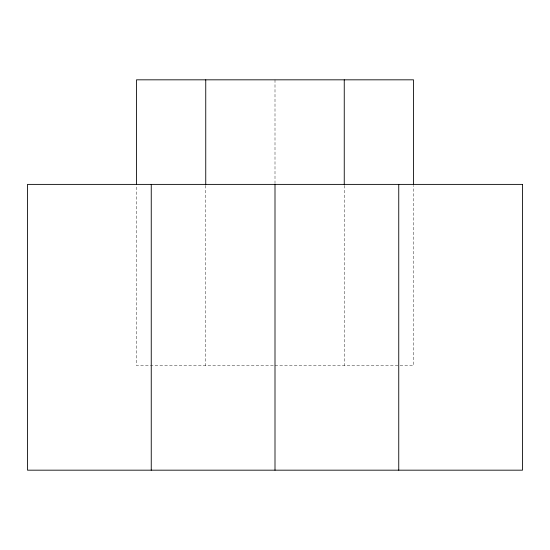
<?xml version="1.0" encoding="UTF-8"?>
<svg xmlns="http://www.w3.org/2000/svg" width="550" height="550" viewBox="0 0 550 550"><rect width="100%" height="100%" fill="white"/><g stroke="black" fill="none" stroke-linecap="round" stroke-linejoin="round"><path stroke-width="0.41" stroke-dasharray="2.75 2.06" d="M273.288 365.612L136.496 365.612L136.496 185.391M275 365.612L413.504 365.612L413.504 185.391M344.252 185.391L344.252 365.612M275 79.826L275 183.673M205.748 185.391L205.748 365.612"/><path stroke-width="0.82" d="M413.504 184.532L413.504 79.826L136.496 79.826L136.496 184.532M398.75 184.387L398.75 470.174M344.252 79.826L344.252 184.532M275 184.387L275 470.174M205.748 79.826L205.748 184.532M151.25 184.387L151.25 470.174M522.5 184.387L27.5 184.387L27.5 470.174L522.5 470.174L522.5 184.387"/></g></svg>
